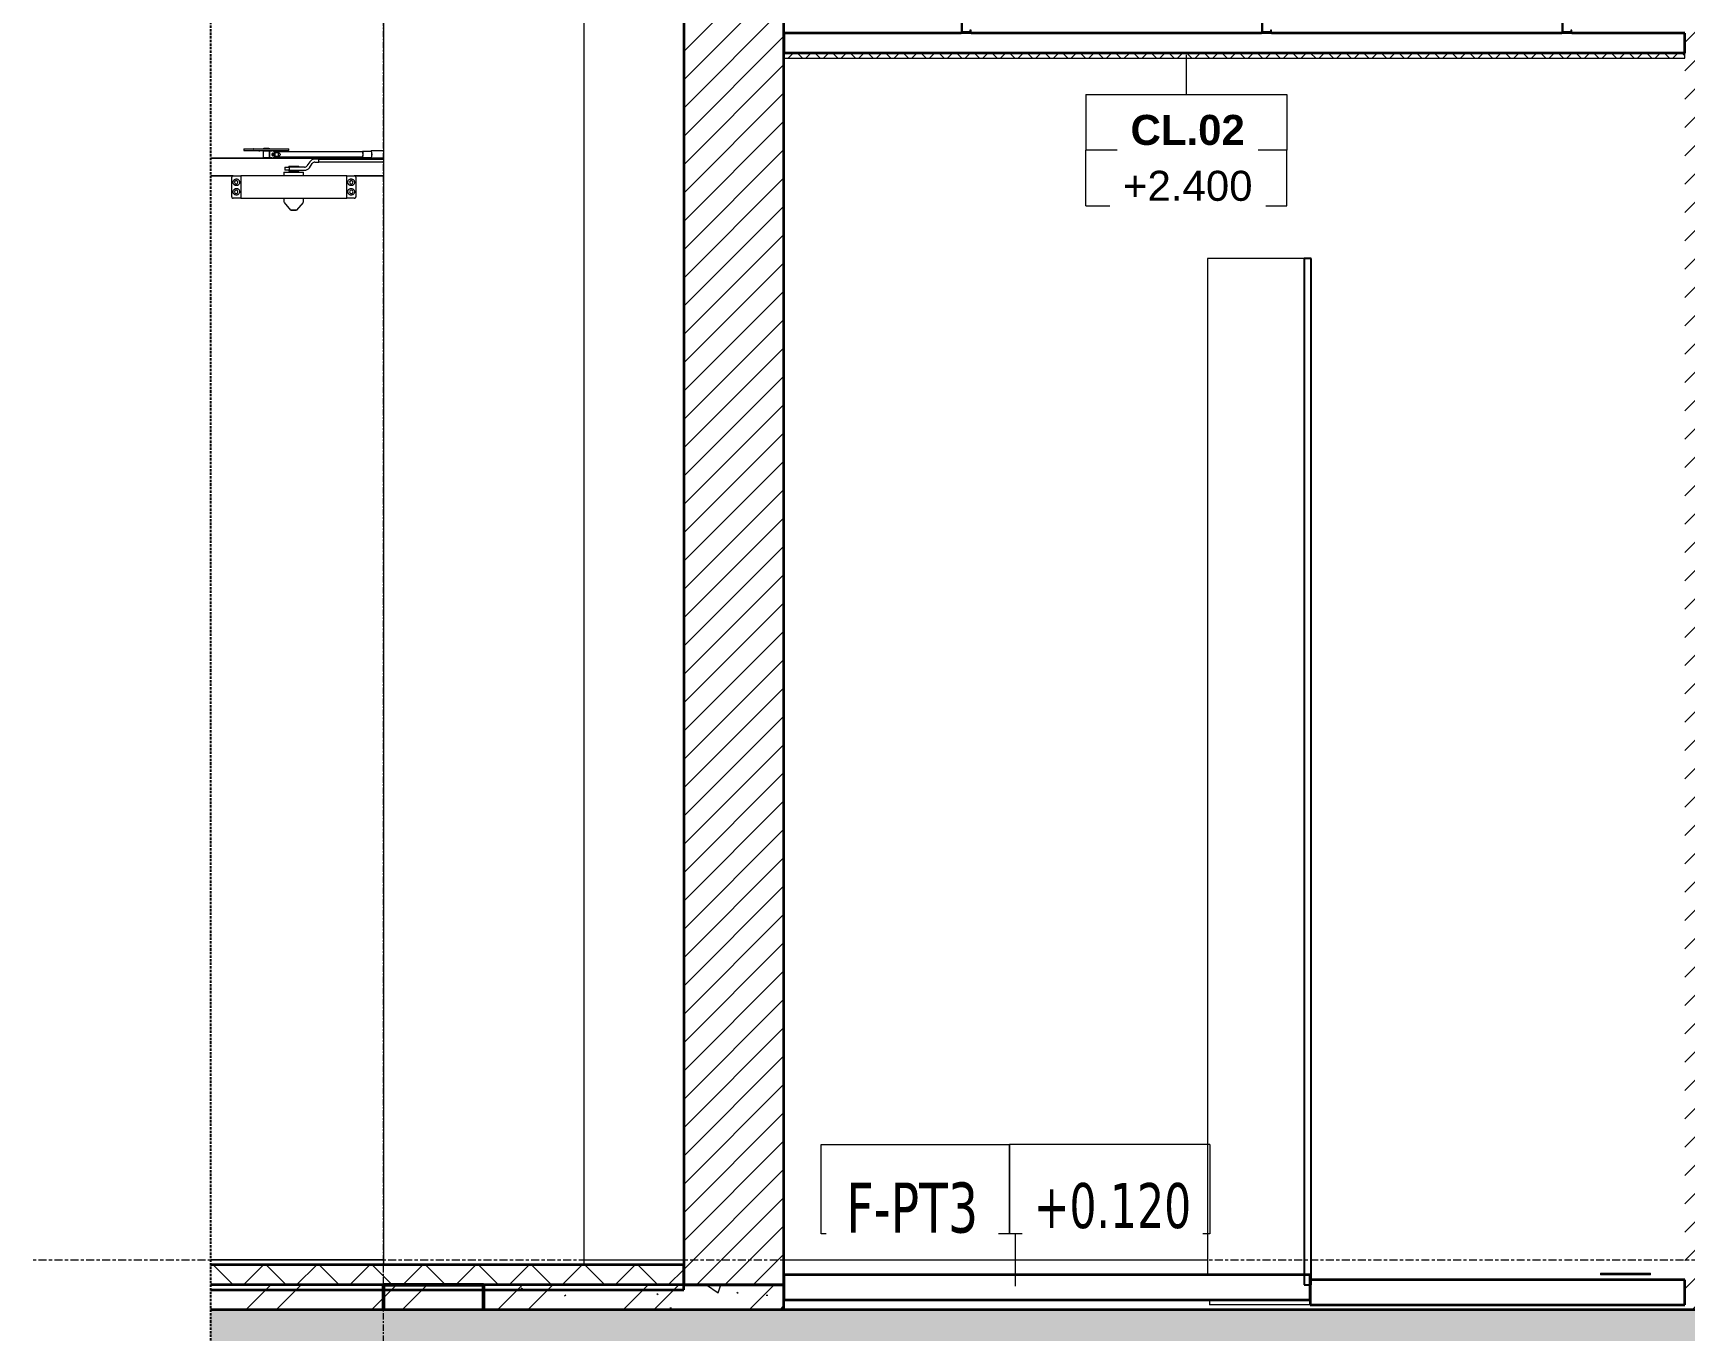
# Model space of a CAD drawing. Header units: millimetres. Extents: x 31157 to 224036, y 218 to 80529.
# Drawn here: x 60505 to 63805, y 2058 to 4650 of the extents above; entities that cross this region are included whole.
import ezdxf

# ---------------------------------------------------------------- set-up
doc = ezdxf.new("R2010")
doc.units = ezdxf.units.MM
for name, pattern in [('Centre', [31.75, 6.35, -4.7625, 15.875, -4.7625]), ('Grid Line', [22.225, 12.7, -3.175, 3.175, -3.175]), ('Hidden', [7.14375, 4.7625, -2.38125])]:
    doc.linetypes.add(name, pattern=pattern)
for name, color, linetype, lineweight in [('0-5', 170, 'Continuous', 5), ('A-CLNG-1', 250, 'Continuous', 35), ('A-CLNG-FNSH-1', 7, 'Continuous', 18), ('A-CLNG-IDEN', 151, 'Continuous', 9), ('A-CLNG-PATT-4', 9, 'Continuous', 18), ('A-DETL-GENF', 92, 'Continuous', 18), ('A-DETL-GENF-4', 92, 'Hidden', 25), ('A-DETL-GENF-5', 9, 'Continuous', 18), ('A-DETL-MEDM', 33, 'Continuous', 35), ('A-DETL-THIN-1', 7, 'Continuous', 18), ('A-DOOR', 31, 'Continuous', 18), ('A-DOOR-FRAM-1', 31, 'Continuous', 18), ('A-FLOR-2', 7, 'Continuous', 18), ('A-FLOR-FNSH-1', 250, 'Continuous', 35), ('A-FLOR-IDEN', 11, 'Continuous', 9), ('A-FLOR-LEVL-2', 51, 'Centre', 9), ('A-FLOR-PATT-1', 253, 'Continuous', 18), ('A-FLOR-PATT-3', 8, 'Continuous', 18), ('A-GLAZ-CURT', 52, 'Continuous', 18), ('A-GLAZ-CURT-1', 90, 'Continuous', 25), ('A-GLAZ-CURT-2', 7, 'Continuous', 18), ('A-WALL', 113, 'Continuous', 18), ('A-WALL-5', 7, 'Continuous', 18), ('A-WALL-6', 250, 'Continuous', 35), ('A-WALL-PATT-1', 9, 'Continuous', 18), ('A-WALL-PATT-2', 111, 'Continuous', 18), ('M-EQPM', 50, 'Continuous', 18), ('M-EQPM-2', 7, 'Continuous', 18), ('S-BEAM-3', 130, 'Continuous', 50), ('S-COLS-8', 7, 'Continuous', 18), ('S-GRID-1', 1, 'Grid Line', 9)]:
    doc.layers.add(name, color=color, linetype=linetype, lineweight=lineweight)
doc.styles.add('Arial_2', font='arial.ttf', dxfattribs={"height": 60})
doc.styles.add('Arial_B_3', font='arialbd.ttf', dxfattribs={"height": 60})
doc.styles.add('Tahoma', font='tahoma.ttf', dxfattribs={"width": 0.8, "height": 100})
doc.styles.add('Tahoma_1', font='tahoma.ttf', dxfattribs={"width": 0.8, "height": 90})
pattern_1 = [(50, (-37692.33, 15875), (364.368, -31.878), [38.1, -419.1]), (355, (-37692.33, 15875), (-70.486, 382.113), [30.48, -335.28]), (100.451, (-37661.97, 15872.34), (293.885, 350.233), [32.38, -356.18]), (46.184, (-37692.33, 15976.6), (542.158, -84.086), [57.15, -628.65]), (96.636, (-37647.15, 15969.6), (474.805, 494.855), [48.57, -534.27]), (351.184, (-37692.33, 15976.6), (474.81, 494.85), [45.72, -502.92]), (21, (-37641.53, 15951.2), (303.2285, -204.5305), [38.1, -419.1]), (326, (-37641.53, 15951.2), (123.604, 368.376), [30.48, -335.28]), (71.451, (-37616.26, 15934.16), (426.834, 163.843), [32.38, -356.18]), (37.5, (-37692.33, 15875), (6.1766, 169.1102), [3.353, -327.863, 3.353, -337.007, -336.55]), (37.5, (-37692.33, 15875), (6.1766, 169.1102), [-671.576, 3.353, -333.197]), (7.5, (-37692.33, 15875), (133.6389, 200.3615), [3.353, -190.703, 3.353, -320.243, -128.27]), (7.5, (-37692.33, 15875), (133.6389, 200.3615), [-517.652, 3.353, -124.917]), (327.5, (-37805.62, 15875), (271.1818, -11.4584), [3.353, -123.647, 3.353, -392.887, -525.78]), (327.5, (-37805.62, 15875), (271.1818, -11.4584), [-523.24, 3.353, -522.427]), (317.5, (-37856.42, 15875), (296.2585, 50.853), [3.353, -161.747, 3.353, -259.791, -373.38]), (317.5, (-37856.42, 15875), (296.2585, 50.853), [-428.244, 3.353, -370.027]), (45, (-37692.33, 15875), (-125.7236, 125.7236), []), (45, (-37692.33, 16065.5), (-125.7236, 125.7236), [])]

# ---------------------------------------------------------------- blocks, each defined once
blk = doc.blocks.new('NCV_TKTC_KET CAU_rvt-3-TKCS_CĂN HỘ LOẠI 2 - MẶT CẮT 2')
at = {"layer": 'A-FLOR-PATT-1'}
h = blk.add_hatch(dxfattribs=at)
h.set_pattern_fill('FP_10', color=256, style=0, pattern_type=2)
h.set_pattern_definition(pattern_1)
h.paths.add_polyline_path([(-42598.7, 2100), (-41852.6, 2100), (-41852.6, 2150), (-42997.6, 2150), (-42997.6, 2100), (-42652.6, 2100)])
h = blk.add_hatch(dxfattribs=at)
h.set_pattern_fill('FP_10', color=256, style=0, pattern_type=2)
h.set_pattern_definition(pattern_1)
h.paths.add_polyline_path([(-42598.7, 2100), (-41852.6, 2100), (-41852.6, 2150), (-42997.6, 2150), (-42997.6, 2100), (-42652.6, 2100)])
at = {"layer": 'A-FLOR-FNSH-1'}
for p, q in [((-41852.6, 2150), (-42997.6, 2150)), ((-41852.6, 2100), (-41852.6, 2150))]:
    blk.add_line(p, q, dxfattribs=at)
at = {"layer": 'S-BEAM-3'}
for p, q in [((-42452.6, 2150), (-42652.6, 2150)), ((-42652.6, 2150), (-42652.6, 2100)), ((-42452.6, 2100), (-42452.6, 2150))]:
    blk.add_line(p, q, dxfattribs=at)
at = {"layer": 'S-COLS-8'}
for p, q in [((-42252.6, 4950), (-42252.6, 2190)), ((-42652.6, 4750), (-42652.6, 2190))]:
    blk.add_line(p, q, dxfattribs=at)
blk = doc.blocks.new('THU NUOC - THU NUOC-461820-TKCS_CĂN HỘ LOẠI 2 - MẶT CẮT 2')
at = {"layer": 'M-EQPM-2'}
for p, q in [((-40221.500933, 2173.175), (-40121.500933, 2173.175)), ((-40221.500933, 2173.175), (-40221.500933, 2170)), ((-40121.500933, 2170), (-40221.500933, 2170)), ((-40121.500933, 2170), (-40121.500933, 2173.175))]:
    blk.add_line(p, q, dxfattribs=at)
blk = doc.blocks.new('System Panel - Glazed-850633-TKCS_CĂN HỘ LOẠI 2 - MẶT CẮT 2')
at = {"layer": 'A-GLAZ-CURT-1'}
for p, q in [((-40813.1, 4200), (-40813.1, 2150)), ((-40799, 4200), (-40813.1, 4200)), ((-40799, 2150), (-40799, 4200)), ((-40813.1, 2150), (-40799, 2150))]:
    blk.add_line(p, q, dxfattribs=at)
at = {"layer": 'A-GLAZ-CURT-2'}
for p, q in [((-40813.1, 4200), (-41006.1, 4200)), ((-41006.1, 4200), (-41006.1, 2170))]:
    blk.add_line(p, q, dxfattribs=at)
blk = doc.blocks.new('NCV_TKTC_TANG 1_rvt-3-TKCS_CĂN HỘ LOẠI 2 - MẶT CẮT 2')
at = {"layer": 'A-CLNG-PATT-4'}
h = blk.add_hatch(dxfattribs=at)
h.set_pattern_fill('FP_13', color=256, style=0, pattern_type=2)
h.set_pattern_definition([(45, (-37692.334, 15875), (-17.67767, 17.67767), []), (135, (-37692.334, 15875), (-17.67767, -17.67767), [])])
h.paths.add_polyline_path([(-40813.1, 4600), (-40052.6, 4600), (-40052.6, 4610), (-41852.6, 4610), (-41852.6, 4600), (-41006.1, 4600)])
at = {"layer": 'A-WALL-PATT-1'}
h = blk.add_hatch(dxfattribs=at)
h.set_pattern_fill('FP_11', color=256, style=0, pattern_type=2)
h.set_pattern_definition([(45, (-37692.334, 15875), (-28.28427, 28.28427), [])])
h.paths.add_polyline_path([(-40052.6, 2100), (-39952.6, 2100), (-39952.6, 5330), (-40052.6, 5330), (-40052.6, 2112.3)])
at = {"layer": 'A-CLNG-1'}
for p, q in [((-41498.4, 4650), (-41852.6, 4650)), ((-41852.6, 4650), (-41852.6, 4610)), ((-40898.4, 4650), (-41478.4, 4650)), ((-40298.4, 4650), (-40878.4, 4650)), ((-40052.6, 4650), (-40278.4, 4650)), ((-40052.6, 4610), (-40052.6, 4650)), ((-40052.6, 4610), (-41852.6, 4610))]:
    blk.add_line(p, q, dxfattribs=at)
at = {"layer": 'A-CLNG-FNSH-1'}
for p, q in [((-41852.6, 4610), (-41852.6, 4600)), ((-41852.6, 4600), (-40052.6, 4600)), ((-40052.6, 4600), (-40052.6, 4610))]:
    blk.add_line(p, q, dxfattribs=at)
at = {"layer": 'A-DETL-THIN-1'}
blk.add_line((-41852.6, 2200), (-41006.1, 2200), dxfattribs=at)
at = {"layer": 'A-FLOR-2'}
for p in [(-41002.6, 2120), (-40801, 2110)]:
    blk.add_line(p, (-41002.6, 2110), dxfattribs=at)
at = {"layer": 'A-FLOR-FNSH-1'}
for p, q in [((-40801, 2170), (-41852.6, 2170)), ((-41852.6, 2170), (-41852.6, 2120)), ((-40801, 2120), (-40801, 2170)), ((-40052.6, 2160), (-40801, 2160)), ((-40801, 2160), (-40801, 2110)), ((-40052.6, 2110), (-40052.6, 2160)), ((-41852.6, 2120), (-40801, 2120)), ((-40801, 2110), (-40052.6, 2110))]:
    blk.add_line(p, q, dxfattribs=at)
at = {"layer": 'A-WALL-5'}
for p, q in [((-41852.6, 5330), (-41852.6, 4650)), ((-41852.6, 4600), (-41852.6, 2170)), ((-41852.6, 2120), (-41852.6, 2100))]:
    blk.add_line(p, q, dxfattribs=at)
at = {"layer": 'A-GLAZ-CURT'}
blk.add_blockref('System Panel - Glazed-850633-TKCS_CĂN HỘ LOẠI 2 - MẶT CẮT 2', (0, 0), dxfattribs=at)
at = {"layer": 'M-EQPM'}
blk.add_blockref('THU NUOC - THU NUOC-461820-TKCS_CĂN HỘ LOẠI 2 - MẶT CẮT 2', (0, 0), dxfattribs=at)
blk = doc.blocks.new('FD_01 - FD_01-1200x2200mm-1787918-TKCS_CĂN HỘ LOẠI 2 - MẶT CẮT 2')
at = {"layer": 'A-DOOR'}
for p, q in [((-42931.4, 4418.5), (-42931.4, 4415.5)), ((-42931.4, 4418.5), (-42931, 4418.5)), ((-42931.4, 4418.5), (-42931.4, 4415.5)), ((-42931.4, 4415.5), (-42931, 4415.5)), ((-42931, 4418.5), (-42911.8, 4418.5)), ((-42931, 4415.5), (-42911.8, 4415.5)), ((-42911.9, 4418.5), (-42911.4, 4418.5)), ((-42911.4, 4418.5), (-42911.9, 4418.5)), ((-42911.9, 4415.5), (-42911.4, 4415.5)), ((-42911.4, 4415.5), (-42911.9, 4415.5)), ((-42911.8, 4418.5), (-42911.5, 4418.5)), ((-42911.8, 4415.5), (-42911.5, 4415.5)), ((-42911.4, 4418.5), (-42906.2, 4418.5)), ((-42911.4, 4415.5), (-42906.2, 4415.5)), ((-42906.2, 4418.5), (-42905.1, 4418.5)), ((-42906.2, 4415.5), (-42905.1, 4415.5)), ((-42905.1, 4418.5), (-42888.6, 4418.5)), ((-42905.1, 4415.5), (-42888.6, 4415.5)), ((-42901.4, 4415.5), (-42901.4, 4414.5)), ((-42899.4, 4414.5), (-42901.4, 4414.5)), ((-42901.4, 4414.5), (-42899.4, 4414.5)), ((-42892.9, 4414.5), (-42899.4, 4414.5)), ((-42892.9, 4414.5), (-42892.9, 4400.5)), ((-42892.9, 4414.5), (-42892.7, 4414.5)), ((-42892.7, 4400.5), (-42892.9, 4400.5)), ((-42892.7, 4414.5), (-42881.2, 4414.5)), ((-42881.2, 4400.5), (-42892.7, 4400.5)), ((-42892.4, 4420.3), (-42892.4, 4418.5)), ((-42891.6, 4420.3), (-42886.4, 4420.3)), ((-42891.4, 4415.5), (-42891.4, 4414.5)), ((-42888.6, 4418.5), (-42884.3, 4418.5)), ((-42888.6, 4415.5), (-42884.3, 4415.5)), ((-42886.4, 4420.3), (-42881.3, 4420.3)), ((-42884.3, 4418.5), (-42867.8, 4418.5)), ((-42884.3, 4415.5), (-42867.8, 4415.5)), ((-42881.4, 4414.5), (-42881.4, 4415.5)), ((-42881.2, 4414.5), (-42875.5, 4414.5)), ((-42881.2, 4414.5), (-42881.2, 4400.5)), ((-42875.5, 4400.5), (-42881.2, 4400.5)), ((-42880.4, 4418.5), (-42880.4, 4420.3)), ((-42879.9, 4400.5), (-42879.9, 4414.5)), ((-42873.4, 4414.5), (-42875.5, 4414.5)), ((-42871.4, 4414.5), (-42873.4, 4414.5)), ((-42873.4, 4414.5), (-42871.4, 4414.5)), ((-42871.4, 4414.5), (-42871.4, 4415.5)), ((-42694.5, 4412.5), (-42870.8, 4412.5)), ((-42870.8, 4402.5), (-42694.5, 4402.5)), ((-42869.5, 4411.5), (-42869.3, 4411.5)), ((-42869.3, 4403.5), (-42869.5, 4403.5)), ((-42869.3, 4411.5), (-42862.4, 4411.5)), ((-42862.4, 4403.5), (-42869.3, 4403.5)), ((-42867.8, 4418.5), (-42866.7, 4418.5)), ((-42867.8, 4415.5), (-42866.7, 4415.5)), ((-42866.7, 4418.5), (-42861.5, 4418.5)), ((-42866.7, 4415.5), (-42861.5, 4415.5)), ((-42862.4, 4403.5), (-42862.4, 4411.5)), ((-42861.4, 4418.5), (-42861.1, 4418.5)), ((-42861.4, 4415.5), (-42861.1, 4415.5)), ((-42861.1, 4418.5), (-42841.9, 4418.5)), ((-42861.1, 4415.5), (-42841.9, 4415.5)), ((-42841.9, 4418.5), (-42841.4, 4418.5)), ((-42841.9, 4415.5), (-42841.4, 4415.5)), ((-42841.4, 4415.5), (-42841.4, 4418.5)), ((-42841.4, 4415.5), (-42841.4, 4418.5)), ((-42799.7, 4392.9), (-42805.5, 4384.6)), ((-42800.6, 4381.1), (-42794.8, 4389.4)), ((-42789.9, 4398), (-42789.9, 4398)), ((-42781.5, 4398), (-42789.9, 4398)), ((-42789.9, 4392), (-42781.5, 4392)), ((-42781.5, 4392), (-42781.5, 4398)), ((-42781.5, 4398), (-42652.6, 4398)), ((-42652.6, 4392), (-42781.5, 4392)), ((-42677.1, 4413.5), (-42694.5, 4413.5)), ((-42694.5, 4401.5), (-42677.1, 4401.5)), ((-42652.6, 4414.5), (-42677.1, 4414.5)), ((-42677.1, 4400.5), (-42652.6, 4400.5)), ((-42953.3, 4365), (-42997.6, 4365)), ((-42955.8, 4323), (-42955.8, 4362)), ((-42952.8, 4365), (-42940.6, 4365)), ((-42940.6, 4365), (-42937.9, 4365)), ((-42725.8, 4365), (-42937.8, 4365)), ((-42937.8, 4365), (-42937.8, 4364.7)), ((-42937.8, 4364.7), (-42937.8, 4356.1)), ((-42937.8, 4356.1), (-42937.8, 4354.3)), ((-42851.4, 4372), (-42851.4, 4365)), ((-42851.4, 4372), (-42850.7, 4372)), ((-42850.7, 4372), (-42812.3, 4372)), ((-42849.3, 4382), (-42849.3, 4376)), ((-42849.3, 4382), (-42840.8, 4382)), ((-42840.8, 4376), (-42849.3, 4376)), ((-42841.9, 4384), (-42834.5, 4384)), ((-42841.9, 4384), (-42841.9, 4382)), ((-42841.9, 4376), (-42841.9, 4374)), ((-42838.2, 4374), (-42841.9, 4374)), ((-42810.4, 4382), (-42840.8, 4382)), ((-42840.8, 4382), (-42840.8, 4376)), ((-42840.8, 4376), (-42810.4, 4376)), ((-42840.8, 4374), (-42840.8, 4372)), ((-42834.5, 4374), (-42838.2, 4374)), ((-42834.5, 4384), (-42824.5, 4384)), ((-42834.5, 4384), (-42834.5, 4382)), ((-42834.5, 4376), (-42834.5, 4374)), ((-42829.5, 4374), (-42834.5, 4374)), ((-42824.5, 4374), (-42829.5, 4374)), ((-42824.5, 4384), (-42821.8, 4384)), ((-42824.5, 4384), (-42824.5, 4382)), ((-42824.5, 4376), (-42824.5, 4374)), ((-42823.1, 4374), (-42824.5, 4374)), ((-42821.8, 4374), (-42823.1, 4374)), ((-42822.8, 4372), (-42822.8, 4374)), ((-42821.8, 4382), (-42821.8, 4384)), ((-42821.8, 4374), (-42821.8, 4376)), ((-42812.3, 4365), (-42812.3, 4372)), ((-42725.8, 4364.7), (-42725.8, 4365)), ((-42725.8, 4356.1), (-42725.8, 4364.7)), ((-42725.8, 4354.3), (-42725.8, 4356.1)), ((-42725.7, 4365), (-42723.1, 4365)), ((-42723.1, 4365), (-42710.8, 4365)), ((-42652.6, 4365), (-42710.8, 4365)), ((-42707.8, 4362), (-42707.8, 4323)), ((-42937.8, 4354.3), (-42937.8, 4330.7)), ((-42937.8, 4330.7), (-42937.8, 4328.9)), ((-42937.8, 4328.9), (-42937.8, 4320.3)), ((-42725.8, 4330.7), (-42725.8, 4354.3)), ((-42725.8, 4328.9), (-42725.8, 4330.7)), ((-42725.8, 4320.3), (-42725.8, 4328.9)), ((-42940.6, 4320), (-42952.8, 4320)), ((-42937.9, 4320), (-42940.6, 4320)), ((-42937.8, 4320.3), (-42937.8, 4320)), ((-42937.8, 4320), (-42725.8, 4320)), ((-42851.3, 4320), (-42851.3, 4312.4)), ((-42851.1, 4311.7), (-42838.1, 4296.3)), ((-42831.8, 4296), (-42831.8, 4296)), ((-42831.8, 4296), (-42831.8, 4296)), ((-42825.6, 4296.3), (-42812.6, 4311.7)), ((-42812.3, 4312.4), (-42812.3, 4320)), ((-42725.8, 4320), (-42725.8, 4320.3)), ((-42723.1, 4320), (-42725.7, 4320)), ((-42710.8, 4320), (-42723.1, 4320)), ((-42997.6, 2200), (-42652.6, 2200))]:
    blk.add_line(p, q, dxfattribs=at)
at = {"layer": 'A-DOOR', "flags": 128}
for points in [[(-42862.4, 4411.5), (-42861.4, 4411), (-42860.6, 4410.4), (-42860, 4409.7), (-42859.5, 4409), (-42859.2, 4408.3), (-42859.1, 4407.5)], [(-42859.1, 4407.5), (-42859.2, 4406.7), (-42859.5, 4406), (-42860, 4405.3), (-42860.6, 4404.6), (-42861.4, 4404), (-42862.4, 4403.5)], [(-42952.8, 4365), (-42953.5, 4364.9), (-42954.1, 4364.7), (-42954.7, 4364.3), (-42955.2, 4363.9), (-42955.5, 4363.3), (-42955.8, 4362.7), (-42955.8, 4362)], [(-42707.8, 4362), (-42707.9, 4362.7), (-42708.1, 4363.3), (-42708.5, 4363.9), (-42709, 4364.3), (-42709.5, 4364.7), (-42710.2, 4364.9), (-42710.8, 4365)], [(-42955.8, 4323), (-42955.8, 4322.3), (-42955.5, 4321.7), (-42955.2, 4321.1), (-42954.7, 4320.7), (-42954.1, 4320.3), (-42953.5, 4320.1), (-42952.8, 4320)], [(-42831.8, 4296), (-42836.5, 4296), (-42837.4, 4296)], [(-42837.4, 4296), (-42834.8, 4296), (-42831.8, 4296)], [(-42831.8, 4296), (-42827.1, 4296), (-42826.3, 4296)], [(-42826.3, 4296), (-42828.8, 4296), (-42831.8, 4296)], [(-42710.8, 4320), (-42710.2, 4320.1), (-42709.5, 4320.3), (-42709, 4320.7), (-42708.5, 4321.1), (-42708.1, 4321.7), (-42707.9, 4322.3), (-42707.8, 4323)]]:
    blk.add_lwpolyline(points, dxfattribs=at)
at = {"layer": 'A-DOOR'}
for centre, start, end in [((-42946.8, 4352), 0, 180), ((-42946.8, 4352), 180, 0), ((-42946.8, 4333), 0, 180), ((-42946.8, 4333), 180, 0), ((-42716.8, 4352), 0, 180), ((-42716.8, 4352), 180, 0), ((-42716.8, 4333), 0, 180), ((-42716.8, 4333), 180, 0)]:
    blk.add_arc(centre, 3.5, start, end, dxfattribs=at)
for centre, major_axis, ratio, start_param, end_param in [((-42873.3, 4407.5), (0, 2.5), 0.965835, 4.712389, 7.853982), ((-42873.3, 4407.5), (0, 2.5), 0.965835, 1.570796, 4.712389), ((-42875.5, 4407.5), (0, 7), 0.965835, 4.712389, 6.283185), ((-42875.5, 4407.5), (0, 7), 0.965835, 3.141593, 4.712389), ((-42875.9, 4407.5), (0, 2.5), 0.965835, 4.712389, 5.759587), ((-42875.9, 4407.5), (0, 2.5), 0.965835, 3.665191, 4.712389), ((-42875.4, 4407.5), (0, 2.5), 0.965835, 4.712389, 5.759587), ((-42875.4, 4407.5), (0, 2.5), 0.965835, 4.712389, 5.759587), ((-42875.4, 4407.5), (0, 2.5), 0.965835, 3.665191, 4.712389), ((-42875.4, 4407.5), (0, 2.5), 0.965835, 3.665191, 4.712389), ((-42873.8, 4407.5), (0, 2.5), 0.965835, 4.712389, 6.021386), ((-42873.8, 4407.5), (0, 2.5), 0.965835, 4.712389, 6.021386), ((-42873.8, 4407.5), (0, 2.5), 0.965835, 3.403392, 4.712389), ((-42873.8, 4407.5), (0, 2.5), 0.965835, 3.403392, 4.712389), ((-42789.9, 4386), (0, 12), 1, 0, 0.959931), ((-42789.9, 4386), (0, 6), 1, 0, 0.959931), ((-42694.5, 4407.5), (0, 6), 0.259156, 4.712389, 6.806784), ((-42694.5, 4407.5), (0, 6), 0.259156, 2.617994, 4.712389), ((-42694.5, 4407.5), (0, 5), 0.259156, 4.712389, 6.283185), ((-42694.5, 4407.5), (0, 5), 0.259156, 3.141593, 4.712389), ((-42677.1, 4407.5), (0, 7), 0.259156, 4.712389, 6.806784), ((-42677.1, 4407.5), (0, 7), 0.259156, 2.617994, 4.712389), ((-42677.1, 4407.5), (0, 6), 0.259156, 4.712389, 6.283185), ((-42677.1, 4407.5), (0, 6), 0.259156, 3.141593, 4.712389), ((-42810.4, 4388), (0, 6), 1, 3.141593, 4.101524), ((-42810.4, 4388), (0, 12), 1, 3.141593, 4.101524)]:
    blk.add_ellipse(centre, major_axis=major_axis, ratio=ratio, start_param=start_param, end_param=end_param, dxfattribs=at)
for points in [[(-42953.2, 4352), (-42953.2, 4353.2), (-42952.7, 4355), (-42951.2, 4356.9), (-42949.7, 4357.9), (-42948, 4358.5), (-42946.2, 4358.7), (-42944.5, 4358.4), (-42942.8, 4357.6), (-42941.5, 4356.4), (-42940.8, 4355.4), (-42940.6, 4354.9)], [(-42723.1, 4354.9), (-42722.6, 4356), (-42721.4, 4357.3), (-42719.2, 4358.4), (-42717.4, 4358.7), (-42715.6, 4358.5), (-42713.9, 4357.9), (-42712.5, 4356.9), (-42711.3, 4355.5), (-42710.6, 4353.8), (-42710.5, 4352.6), (-42710.5, 4352)], [(-42940.6, 4349.1), (-42941.1, 4348), (-42942.3, 4346.7), (-42944.5, 4345.6), (-42946.2, 4345.3), (-42948, 4345.5), (-42949.7, 4346.1), (-42951.2, 4347.1), (-42952.3, 4348.5), (-42953, 4350.2), (-42953.2, 4351.4), (-42953.2, 4352)], [(-42953.2, 4333), (-42953.2, 4334.2), (-42952.7, 4336), (-42951.2, 4337.9), (-42949.7, 4338.9), (-42948, 4339.5), (-42946.2, 4339.7), (-42944.5, 4339.4), (-42942.8, 4338.6), (-42941.5, 4337.4), (-42940.8, 4336.4), (-42940.6, 4335.9)], [(-42940.6, 4330.1), (-42941.1, 4329), (-42942.3, 4327.7), (-42944.5, 4326.6), (-42946.2, 4326.3), (-42948, 4326.5), (-42949.7, 4327.1), (-42951.2, 4328.1), (-42952.3, 4329.5), (-42953, 4331.2), (-42953.2, 4332.4), (-42953.2, 4333)], [(-42710.5, 4352), (-42710.5, 4350.8), (-42711, 4349), (-42712.5, 4347.1), (-42713.9, 4346.1), (-42715.6, 4345.5), (-42717.4, 4345.3), (-42719.2, 4345.6), (-42720.8, 4346.4), (-42722.2, 4347.6), (-42722.8, 4348.6), (-42723.1, 4349.1)], [(-42723.1, 4335.9), (-42722.6, 4337), (-42721.4, 4338.3), (-42719.2, 4339.4), (-42717.4, 4339.7), (-42715.6, 4339.5), (-42713.9, 4338.9), (-42712.5, 4337.9), (-42711.3, 4336.5), (-42710.6, 4334.8), (-42710.5, 4333.6), (-42710.5, 4333)], [(-42710.5, 4333), (-42710.5, 4331.8), (-42711, 4330), (-42712.5, 4328.1), (-42713.9, 4327.1), (-42715.6, 4326.5), (-42717.4, 4326.3), (-42719.2, 4326.6), (-42720.8, 4327.4), (-42722.2, 4328.6), (-42722.8, 4329.6), (-42723.1, 4330.1)]]:
    blk.add_open_spline(points, degree=3, knots=[0, 0, 0, 0, 0.2, 0.3, 0.4, 0.5, 0.6, 0.7, 0.8, 0.9, 1, 1, 1, 1], dxfattribs=at)
for points in [[(-42940.6, 4354.9), (-42940.3, 4354.4), (-42940, 4353.5), (-42939.9, 4352.5), (-42939.9, 4352)], [(-42939.9, 4352), (-42939.9, 4351.5), (-42940, 4350.5), (-42940.3, 4349.6), (-42940.6, 4349.1)], [(-42940.6, 4335.9), (-42940.3, 4335.4), (-42940, 4334.5), (-42939.9, 4333.5), (-42939.9, 4333)], [(-42939.9, 4333), (-42939.9, 4332.5), (-42940, 4331.5), (-42940.3, 4330.6), (-42940.6, 4330.1)], [(-42723.8, 4352), (-42723.8, 4352.5), (-42723.7, 4353.5), (-42723.3, 4354.4), (-42723.1, 4354.9)], [(-42723.1, 4349.1), (-42723.3, 4349.6), (-42723.7, 4350.5), (-42723.8, 4351.5), (-42723.8, 4352)], [(-42723.8, 4333), (-42723.8, 4333.5), (-42723.7, 4334.5), (-42723.3, 4335.4), (-42723.1, 4335.9)], [(-42723.1, 4330.1), (-42723.3, 4330.6), (-42723.7, 4331.5), (-42723.8, 4332.5), (-42723.8, 4333)]]:
    blk.add_open_spline(points, degree=3, dxfattribs=at)
at = {"layer": 'A-DOOR-FRAM-1'}
for p, q in [((-42652.6, 4400), (-42997.6, 4400)), ((-42997.6, 4365), (-42953.3, 4365)), ((-42710.8, 4365), (-42652.6, 4365))]:
    blk.add_line(p, q, dxfattribs=at)
blk = doc.blocks.new('BORDER VIEW - BORDER VIEW-3688428-TKCS_CĂN HỘ LOẠI 2 - MẶT CẮT 2')
at = {"layer": 'A-DETL-GENF-4'}
blk.add_line((-42997.6, 1710), (-42997.6, 5961.7), dxfattribs=at)
blk = doc.blocks.new('Repeating Detail - THANH TREO TRẦN 650-4103126-TKCS_CĂN HỘ LOẠI 2 - MẶT CẮT 2')
at = {"layer": 'A-DETL-GENF'}
for points in [[(-41480.9, 4650), (-41478.4, 4650), (-41478.4, 4656), (-41480.9, 4656), (-41480.9, 4652.5), (-41495.9, 4652.5), (-41495.9, 4687.5), (-41480.9, 4687.5), (-41480.9, 4684), (-41478.4, 4684), (-41478.4, 4690), (-41498.4, 4690), (-41498.4, 4650), (-41495.9, 4650)], [(-40880.9, 4650), (-40878.4, 4650), (-40878.4, 4656), (-40880.9, 4656), (-40880.9, 4652.5), (-40895.9, 4652.5), (-40895.9, 4687.5), (-40880.9, 4687.5), (-40880.9, 4684), (-40878.4, 4684), (-40878.4, 4690), (-40898.4, 4690), (-40898.4, 4650), (-40895.9, 4650)], [(-40280.9, 4650), (-40278.4, 4650), (-40278.4, 4656), (-40280.9, 4656), (-40280.9, 4652.5), (-40295.9, 4652.5), (-40295.9, 4687.5), (-40280.9, 4687.5), (-40280.9, 4684), (-40278.4, 4684), (-40278.4, 4690), (-40298.4, 4690), (-40298.4, 4650), (-40295.9, 4650)], [(-39695.9, 4650), (-39678.4, 4650), (-39678.4, 4656), (-39680.9, 4656), (-39680.9, 4652.5), (-39695.9, 4652.5), (-39695.9, 4687.5), (-39680.9, 4687.5), (-39680.9, 4684), (-39678.4, 4684), (-39678.4, 4690), (-39698.4, 4690), (-39698.4, 4650)], [(-39080.9, 4650), (-39078.4, 4650), (-39078.4, 4656), (-39080.9, 4656), (-39080.9, 4652.5), (-39095.9, 4652.5), (-39095.9, 4687.5), (-39080.9, 4687.5), (-39080.9, 4684), (-39078.4, 4684), (-39078.4, 4690), (-39098.4, 4690), (-39098.4, 4650), (-39095.9, 4650)], [(-38480.9, 4650), (-38478.4, 4650), (-38478.4, 4656), (-38480.9, 4656), (-38480.9, 4652.5), (-38495.9, 4652.5), (-38495.9, 4687.5), (-38480.9, 4687.5), (-38480.9, 4684), (-38478.4, 4684), (-38478.4, 4690), (-38498.4, 4690), (-38498.4, 4650), (-38495.9, 4650)]]:
    blk.add_hatch(color=256, dxfattribs=at).paths.add_polyline_path(points)
for p, q in [((-41488.4, 4690), (-41488.4, 5340)), ((-40888.4, 4690), (-40888.4, 5340)), ((-40288.4, 4690), (-40288.4, 5340)), ((-39688.4, 4690), (-39688.4, 5340)), ((-39088.4, 4690), (-39088.4, 5340)), ((-38488.4, 4690), (-38488.4, 5340)), ((-41508.4, 5115), (-41468.4, 5115)), ((-41508.4, 4915), (-41508.4, 5115)), ((-41468.4, 5115), (-41468.4, 4915)), ((-40908.4, 5115), (-40868.4, 5115)), ((-40908.4, 4915), (-40908.4, 5115)), ((-40868.4, 5115), (-40868.4, 4915)), ((-40308.4, 5115), (-40268.4, 5115)), ((-40308.4, 4915), (-40308.4, 5115)), ((-40268.4, 5115), (-40268.4, 4915)), ((-39708.4, 5115), (-39668.4, 5115)), ((-39708.4, 4915), (-39708.4, 5115)), ((-39668.4, 5115), (-39668.4, 4915)), ((-39108.4, 5115), (-39068.4, 5115)), ((-39108.4, 4915), (-39108.4, 5115)), ((-39068.4, 5115), (-39068.4, 4915)), ((-38508.4, 5115), (-38468.4, 5115)), ((-38508.4, 4915), (-38508.4, 5115)), ((-38468.4, 5115), (-38468.4, 4915)), ((-41468.4, 4915), (-41508.4, 4915)), ((-40868.4, 4915), (-40908.4, 4915)), ((-40268.4, 4915), (-40308.4, 4915)), ((-39668.4, 4915), (-39708.4, 4915)), ((-39068.4, 4915), (-39108.4, 4915)), ((-38468.4, 4915), (-38508.4, 4915)), ((-41478.4, 4690), (-41498.4, 4690)), ((-41498.4, 4690), (-41498.4, 4650)), ((-41478.4, 4690), (-41498.4, 4690)), ((-41498.4, 4690), (-41498.4, 4650)), ((-41495.9, 4687.5), (-41480.9, 4687.5)), ((-41495.9, 4652.5), (-41495.9, 4687.5)), ((-41495.9, 4652.5), (-41495.9, 4687.5)), ((-41495.9, 4687.5), (-41480.9, 4687.5)), ((-41480.9, 4687.5), (-41480.9, 4684)), ((-41480.9, 4687.5), (-41480.9, 4684)), ((-41478.4, 4684), (-41478.4, 4690)), ((-41478.4, 4684), (-41478.4, 4690)), ((-40878.4, 4690), (-40898.4, 4690)), ((-40898.4, 4690), (-40898.4, 4650)), ((-40878.4, 4690), (-40898.4, 4690)), ((-40898.4, 4690), (-40898.4, 4650)), ((-40895.9, 4687.5), (-40880.9, 4687.5)), ((-40895.9, 4652.5), (-40895.9, 4687.5)), ((-40895.9, 4652.5), (-40895.9, 4687.5)), ((-40895.9, 4687.5), (-40880.9, 4687.5)), ((-40880.9, 4687.5), (-40880.9, 4684)), ((-40880.9, 4687.5), (-40880.9, 4684)), ((-40878.4, 4684), (-40878.4, 4690)), ((-40878.4, 4684), (-40878.4, 4690)), ((-40278.4, 4690), (-40298.4, 4690)), ((-40298.4, 4690), (-40298.4, 4650)), ((-40278.4, 4690), (-40298.4, 4690)), ((-40298.4, 4690), (-40298.4, 4650)), ((-40295.9, 4687.5), (-40280.9, 4687.5)), ((-40295.9, 4652.5), (-40295.9, 4687.5)), ((-40295.9, 4652.5), (-40295.9, 4687.5)), ((-40295.9, 4687.5), (-40280.9, 4687.5)), ((-40280.9, 4687.5), (-40280.9, 4684)), ((-40280.9, 4687.5), (-40280.9, 4684)), ((-40278.4, 4684), (-40278.4, 4690)), ((-40278.4, 4684), (-40278.4, 4690)), ((-39678.4, 4690), (-39698.4, 4690)), ((-39698.4, 4690), (-39698.4, 4650)), ((-39678.4, 4690), (-39698.4, 4690)), ((-39698.4, 4690), (-39698.4, 4650)), ((-39695.9, 4687.5), (-39680.9, 4687.5)), ((-39695.9, 4652.5), (-39695.9, 4687.5)), ((-39695.9, 4652.5), (-39695.9, 4687.5)), ((-39695.9, 4687.5), (-39680.9, 4687.5)), ((-39680.9, 4687.5), (-39680.9, 4684)), ((-39680.9, 4687.5), (-39680.9, 4684)), ((-39678.4, 4684), (-39678.4, 4690)), ((-39678.4, 4684), (-39678.4, 4690)), ((-39078.4, 4690), (-39098.4, 4690)), ((-39098.4, 4690), (-39098.4, 4650)), ((-39078.4, 4690), (-39098.4, 4690)), ((-39098.4, 4690), (-39098.4, 4650)), ((-39095.9, 4687.5), (-39080.9, 4687.5)), ((-39095.9, 4652.5), (-39095.9, 4687.5)), ((-39095.9, 4652.5), (-39095.9, 4687.5)), ((-39095.9, 4687.5), (-39080.9, 4687.5)), ((-39080.9, 4687.5), (-39080.9, 4684)), ((-39080.9, 4687.5), (-39080.9, 4684)), ((-39078.4, 4684), (-39078.4, 4690)), ((-39078.4, 4684), (-39078.4, 4690)), ((-38478.4, 4690), (-38498.4, 4690)), ((-38498.4, 4690), (-38498.4, 4650)), ((-38478.4, 4690), (-38498.4, 4690)), ((-38498.4, 4690), (-38498.4, 4650)), ((-38495.9, 4687.5), (-38480.9, 4687.5)), ((-38495.9, 4652.5), (-38495.9, 4687.5)), ((-38495.9, 4652.5), (-38495.9, 4687.5)), ((-38495.9, 4687.5), (-38480.9, 4687.5)), ((-38480.9, 4687.5), (-38480.9, 4684)), ((-38480.9, 4687.5), (-38480.9, 4684)), ((-38478.4, 4684), (-38478.4, 4690)), ((-38478.4, 4684), (-38478.4, 4690)), ((-41480.9, 4684), (-41478.4, 4684)), ((-41480.9, 4684), (-41478.4, 4684)), ((-41478.4, 4656), (-41480.9, 4656)), ((-41480.9, 4656), (-41480.9, 4652.5)), ((-41478.4, 4656), (-41480.9, 4656)), ((-41480.9, 4656), (-41480.9, 4652.5)), ((-41478.4, 4650), (-41478.4, 4656)), ((-41478.4, 4650), (-41478.4, 4656)), ((-40880.9, 4684), (-40878.4, 4684)), ((-40880.9, 4684), (-40878.4, 4684)), ((-40878.4, 4656), (-40880.9, 4656)), ((-40880.9, 4656), (-40880.9, 4652.5)), ((-40878.4, 4656), (-40880.9, 4656)), ((-40880.9, 4656), (-40880.9, 4652.5)), ((-40878.4, 4650), (-40878.4, 4656)), ((-40878.4, 4650), (-40878.4, 4656)), ((-40280.9, 4684), (-40278.4, 4684)), ((-40280.9, 4684), (-40278.4, 4684)), ((-40278.4, 4656), (-40280.9, 4656)), ((-40280.9, 4656), (-40280.9, 4652.5)), ((-40278.4, 4656), (-40280.9, 4656)), ((-40280.9, 4656), (-40280.9, 4652.5)), ((-40278.4, 4650), (-40278.4, 4656)), ((-40278.4, 4650), (-40278.4, 4656)), ((-39680.9, 4684), (-39678.4, 4684)), ((-39680.9, 4684), (-39678.4, 4684)), ((-39678.4, 4656), (-39680.9, 4656)), ((-39680.9, 4656), (-39680.9, 4652.5)), ((-39678.4, 4656), (-39680.9, 4656)), ((-39680.9, 4656), (-39680.9, 4652.5)), ((-39678.4, 4650), (-39678.4, 4656)), ((-39678.4, 4650), (-39678.4, 4656)), ((-39080.9, 4684), (-39078.4, 4684)), ((-39080.9, 4684), (-39078.4, 4684)), ((-39078.4, 4656), (-39080.9, 4656)), ((-39080.9, 4656), (-39080.9, 4652.5)), ((-39078.4, 4656), (-39080.9, 4656)), ((-39080.9, 4656), (-39080.9, 4652.5)), ((-39078.4, 4650), (-39078.4, 4656)), ((-39078.4, 4650), (-39078.4, 4656)), ((-38480.9, 4684), (-38478.4, 4684)), ((-38480.9, 4684), (-38478.4, 4684)), ((-38478.4, 4656), (-38480.9, 4656)), ((-38480.9, 4656), (-38480.9, 4652.5)), ((-38478.4, 4656), (-38480.9, 4656)), ((-38480.9, 4656), (-38480.9, 4652.5)), ((-38478.4, 4650), (-38478.4, 4656)), ((-38478.4, 4650), (-38478.4, 4656)), ((-41498.4, 4650), (-41478.4, 4650)), ((-41498.4, 4650), (-41478.4, 4650)), ((-41480.9, 4652.5), (-41495.9, 4652.5)), ((-41480.9, 4652.5), (-41495.9, 4652.5)), ((-40898.4, 4650), (-40878.4, 4650)), ((-40898.4, 4650), (-40878.4, 4650)), ((-40880.9, 4652.5), (-40895.9, 4652.5)), ((-40880.9, 4652.5), (-40895.9, 4652.5)), ((-40298.4, 4650), (-40278.4, 4650)), ((-40298.4, 4650), (-40278.4, 4650)), ((-40280.9, 4652.5), (-40295.9, 4652.5)), ((-40280.9, 4652.5), (-40295.9, 4652.5)), ((-39698.4, 4650), (-39678.4, 4650)), ((-39698.4, 4650), (-39678.4, 4650)), ((-39680.9, 4652.5), (-39695.9, 4652.5)), ((-39680.9, 4652.5), (-39695.9, 4652.5)), ((-39098.4, 4650), (-39078.4, 4650)), ((-39098.4, 4650), (-39078.4, 4650)), ((-39080.9, 4652.5), (-39095.9, 4652.5)), ((-39080.9, 4652.5), (-39095.9, 4652.5)), ((-38498.4, 4650), (-38478.4, 4650)), ((-38498.4, 4650), (-38478.4, 4650)), ((-38480.9, 4652.5), (-38495.9, 4652.5)), ((-38480.9, 4652.5), (-38495.9, 4652.5))]:
    blk.add_line(p, q, dxfattribs=at)
blk = doc.blocks.new('M_Ceiling Tag w Height - M_Ceiling Tag w Height-4076435-TKCS_CĂN HỘ LOẠI 2 - MẶT CẮT 2')
at = {"layer": 'A-CLNG-IDEN'}
for p, q in [((-41249.3, 4527.4), (-41249.3, 4416.2)), ((-41249.3, 4527.4), (-40848.1, 4527.4)), ((-40848.1, 4527.4), (-40848.1, 4416.2)), ((-41249.3, 4304.8), (-41249.3, 4416.2)), ((-40848.1, 4416.2), (-41249.3, 4416.2)), ((-40848.1, 4304.8), (-40848.1, 4416.2)), ((-41249.3, 4304.8), (-40848.1, 4304.8))]:
    blk.add_line(p, q, dxfattribs=at)
blk = doc.blocks.new('TAG SAN - TTG - TAG FFL-4075299-TKCS_CĂN HỘ LOẠI 2 - MẶT CẮT 2')
at = {"layer": 'A-FLOR-IDEN'}
for p, q in [((-35982.4, 2304.7), (-35982.4, 2483.5)), ((-35982.4, 2483.5), (-35606.4, 2483.5)), ((-35606.4, 2483.5), (-35606.4, 2304.7)), ((-35206.4, 2483.5), (-35606.4, 2483.5)), ((-35606.4, 2304.7), (-35606.4, 2483.5)), ((-35206.4, 2483.5), (-35206.4, 2304.7)), ((-35606.4, 2304.7), (-35982.4, 2304.7)), ((-35206.4, 2304.7), (-35606.4, 2304.7))]:
    blk.add_line(p, q, dxfattribs=at)

msp = doc.modelspace()

# ---------------------------------------------------------------- hatches: boundary and pattern name
at = {"layer": 'A-DETL-GENF-5'}
h = msp.add_hatch(dxfattribs=at)
h.set_pattern_fill('FP_10', color=256, style=0, pattern_type=2)
h.set_pattern_definition([(50, (66165.03, 15875), (364.368, -31.8783), [38.1, -419.1]), (355, (66165.03, 15875), (-70.486, 382.113), [30.48, -335.28]), (100.451, (66195.4, 15872.34), (293.885, 350.233), [32.38, -356.18]), (46.184, (66165.03, 15976.6), (542.158, -84.086), [57.15, -628.65]), (96.636, (66210.2, 15969.6), (474.805, 494.855), [48.57, -534.27]), (351.184, (66165, 15976.6), (474.81, 494.85), [45.72, -502.92]), (21, (66215.83, 15951.2), (303.2285, -204.5305), [38.1, -419.1]), (326, (66215.83, 15951.2), (123.604, 368.376), [30.48, -335.28]), (71.451, (66241.1, 15934.16), (426.834, 163.843), [32.38, -356.18]), (37.5, (66165.03, 15875), (6.1766, 169.1102), [3.353, -327.863, 3.353, -337.007, -336.55]), (37.5, (66165.03, 15875), (6.1766, 169.1102), [-671.576, 3.353, -333.197]), (7.5, (66165.03, 15875), (133.6389, 200.3615), [3.353, -190.703, 3.353, -320.243, -128.27]), (7.5, (66165.03, 15875), (133.6389, 200.3615), [-517.652, 3.353, -124.917]), (327.5, (66051.74, 15875), (271.1818, -11.4584), [3.353, -123.647, 3.353, -392.887, -525.78]), (327.5, (66051.74, 15875), (271.1818, -11.4584), [-523.24, 3.353, -522.427]), (317.5, (66000.94, 15875), (296.2585, 50.853), [3.353, -161.747, 3.353, -259.791, -373.38]), (317.5, (66000.94, 15875), (296.2585, 50.853), [-428.244, 3.353, -370.027]), (45, (66165.03, 15875), (-125.7236, 125.7236), []), (45, (66165.03, 16065.5), (-125.7236, 125.7236), [])])
h.paths.add_polyline_path([(65804.8, 1560), (65904.7, 1560), (65904.7, 1980), (69904.7, 1980), (69904.8, 1560), (70204.7, 1560), (70204.7, 2150), (65704.8, 2150), (65704.8, 2100), (60859.7, 2100), (60859.7, 1980), (61804.7, 1980), (61804.7, 1700), (62004.7, 1700), (62004.8, 1930), (65604.7, 1930), (65604.7, 1560), (65704.8, 1560)])
at = {"layer": 'A-FLOR-PATT-3'}
h = msp.add_hatch(dxfattribs=at)
h.set_pattern_fill('FP_15', color=256, style=0, pattern_type=2)
h.set_pattern_definition([(45, (66165.026, 15875), (-53.033, 53.033), []), (135, (66165.026, 15875), (-53.033, -53.033), [])])
h.paths.add_polyline_path([(60859.7, 2150), (61804.7, 2150), (61804.7, 2190), (60859.7, 2190)])
at = {"layer": 'A-WALL-PATT-2'}
h = msp.add_hatch(dxfattribs=at)
h.set_pattern_fill('FP_11', color=256, style=0, pattern_type=2)
h.set_pattern_definition([(45, (66165.026, 15875), (-28.28427, 28.28427), [])])
h.paths.add_polyline_path([(62004.7, 2150), (62004.7, 5100), (61804.7, 5100), (61804.7, 2150)])

# ---------------------------------------------------------------- linework, layer by layer
at = {"layer": 'A-CLNG-IDEN'}
msp.add_line((62808.6, 4606.6), (62808.6, 4527.4), dxfattribs=at)
at = {"layer": 'A-DETL-MEDM'}
msp.add_line((65704.8, 2100), (60859.7, 2100), dxfattribs=at)
at = {"layer": 'A-FLOR-FNSH-1'}
for p, q in [((61804.8, 2190), (60859.7, 2190)), ((61804.8, 2140), (61804.8, 2190)), ((60859.7, 2140), (61804.8, 2140))]:
    msp.add_line(p, q, dxfattribs=at)
at = {"layer": 'A-FLOR-IDEN'}
msp.add_line((62467.4, 2147.2), (62467.4, 2251.5), dxfattribs=at)
at = {"layer": 'A-FLOR-LEVL-2'}
msp.add_line((60504.8, 2200), (71033, 2200), dxfattribs=at)
at = {"layer": 'A-WALL'}
for p, q in [((61604.8, 4950), (61604.8, 2200)), ((60859.7, 4400), (61204.8, 4400)), ((61204.8, 2200), (60859.7, 2200)), ((61604.8, 2200), (61804.7, 2200))]:
    msp.add_line(p, q, dxfattribs=at)
at = {"layer": 'A-WALL-6'}
for p, q in [((61804.7, 5100), (61804.7, 2150)), ((62004.7, 2150), (62004.7, 5100)), ((61804.7, 2150), (62004.7, 2150))]:
    msp.add_line(p, q, dxfattribs=at)
at = {"layer": 'S-GRID-1'}
for p, q in [((61204.8, 2130.4), (61204.8, 5586.7)), ((61204.8, 880.4), (61204.8, 2130.4))]:
    msp.add_line(p, q, dxfattribs=at)

# ---------------------------------------------------------------- block references
at = {"layer": '0-5'}
for name in ['NCV_TKTC_KET CAU_rvt-3-TKCS_CĂN HỘ LOẠI 2 - MẶT CẮT 2', 'NCV_TKTC_TANG 1_rvt-3-TKCS_CĂN HỘ LOẠI 2 - MẶT CẮT 2']:
    msp.add_blockref(name, (103857.4, 0), dxfattribs=at)
at = {"layer": 'A-CLNG-IDEN'}
msp.add_blockref('M_Ceiling Tag w Height - M_Ceiling Tag w Height-4076435-TKCS_CĂN HỘ LOẠI 2 - MẶT CẮT 2', (103857.4, 0), dxfattribs=at)
at = {"layer": 'A-DETL-GENF'}
for name in ['BORDER VIEW - BORDER VIEW-3688428-TKCS_CĂN HỘ LOẠI 2 - MẶT CẮT 2', 'Repeating Detail - THANH TREO TRẦN 650-4103126-TKCS_CĂN HỘ LOẠI 2 - MẶT CẮT 2']:
    msp.add_blockref(name, (103857.4, 0), dxfattribs=at)
at = {"layer": 'A-DOOR'}
msp.add_blockref('FD_01 - FD_01-1200x2200mm-1787918-TKCS_CĂN HỘ LOẠI 2 - MẶT CẮT 2', (103857.4, 0), dxfattribs=at)
at = {"layer": 'A-FLOR-IDEN'}
msp.add_blockref('TAG SAN - TTG - TAG FFL-4075299-TKCS_CĂN HỘ LOẠI 2 - MẶT CẮT 2', (98061.8, -53.2), dxfattribs=at)

# ---------------------------------------------------------------- next in the draw order: texts
at = {"layer": 'A-CLNG-IDEN', "char_height": 60, "attachment_point": 5, "line_spacing_factor": 0.936439, "bg_fill": 3, "box_fill_scale": 1.25, "bg_fill_color": 256, "bg_fill_true_color": 13158600, "bg_fill_transparency": 0}
for s, insert, width, style in [('\\pt634.9998,1270.0002,1905,2539.9998,3175.0002,3810,4444.9998,5080.0002,5715,6349.9998,6985.0002,7620,8254.9998,8890.0002,9525,10159.9998,10795.0002,11430,12064.9998,12700.0002,13335,13969.9998,14605.0002,15240,15874.9998,16510.0002,17145,17779.9998,18415.0002,19050,19684.9998,20320.0002;CL.02', (62811.4, 4456.1), 251.5, 'Arial_B_3'), ('\\pt634.9998,1270.0002,1905,2539.9998,3175.0002,3810,4444.9998,5080.0002,5715,6349.9998,6985.0002,7620,8254.9998,8890.0002,9525,10159.9998,10795.0002,11430,12064.9998,12700.0002,13335,13969.9998,14605.0002,15240,15874.9998,16510.0002,17145,17779.9998,18415.0002,19050,19684.9998,20320.0002;+2.400', (62811.6, 4344.5), 281, 'Arial_2')]:
    msp.add_mtext(s, dxfattribs=dict(at, insert=insert, width=width, style=style))
at = {"layer": 'A-FLOR-IDEN', "attachment_point": 5, "line_spacing_factor": 0.996129, "bg_fill": 3, "box_fill_scale": 1.25, "bg_fill_color": 256, "bg_fill_true_color": 13158600, "bg_fill_transparency": 0}
for s, insert, char_height, width, style in [('\\pt4,8,12,16,20,24,28,32,36,40,44,48,52,56,60,64,68,72,76,80,84,88,92,96,100,104,108,112,116,120,124,128;F-PT3', (62261.2, 2303.3), 100, 293.6, 'Tahoma'), ('\\pt3.9996,8.0001,11.9997,16.0002,19.9998,24.0003,27.9999,32.0004,36,39.9996,44.0001,47.9997,52.0002,55.9998,60.0003,63.9999,68.0004,72,75.9996,80.0001,83.9997,88.0002,91.9998,96.0003,99.9999,104.0004,108,111.9996,116.0001,119.9997,124.0002,127.9998;+0.120', (62661.2, 2307.4), 90, 314.8, 'Tahoma_1')]:
    msp.add_mtext(s, dxfattribs=dict(at, insert=insert, char_height=char_height, width=width, style=style))

doc.saveas('drawing.dxf')
